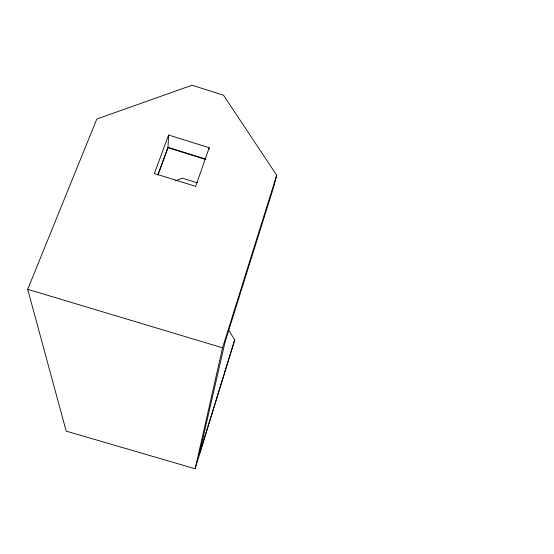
<?xml version="1.0" encoding="UTF-8"?>
<svg xmlns="http://www.w3.org/2000/svg" width="554" height="554" viewBox="0 0 554 554"><rect width="100%" height="100%" fill="white"/><g stroke="black" fill="none" stroke-linecap="round" stroke-linejoin="round"><path stroke-width="0.83" d="M157.918 175.078L167.987 147.689L168.596 135.024L209.156 147.717L208.948 149.435M195.14 468.767L222.542 347.815L276.702 175.216L223.484 95.191L192.03 85.233L96.832 119.013L27.7 289.327L66.175 431.13L195.14 468.767L234.723 339.914L228.442 329.872M276.702 175.216L273.794 186.601L225.069 342.067L199.142 454.827L234.723 339.914M209.156 147.717L195.68 186.352L154.365 173.534L168.596 135.024M157.925 174.732L168.007 147.329L206.081 159.206M175.521 180.798L182.342 178.173L197.217 182.792M27.7 289.327L222.542 347.815M167.987 147.689L205.229 159.31"/></g></svg>
